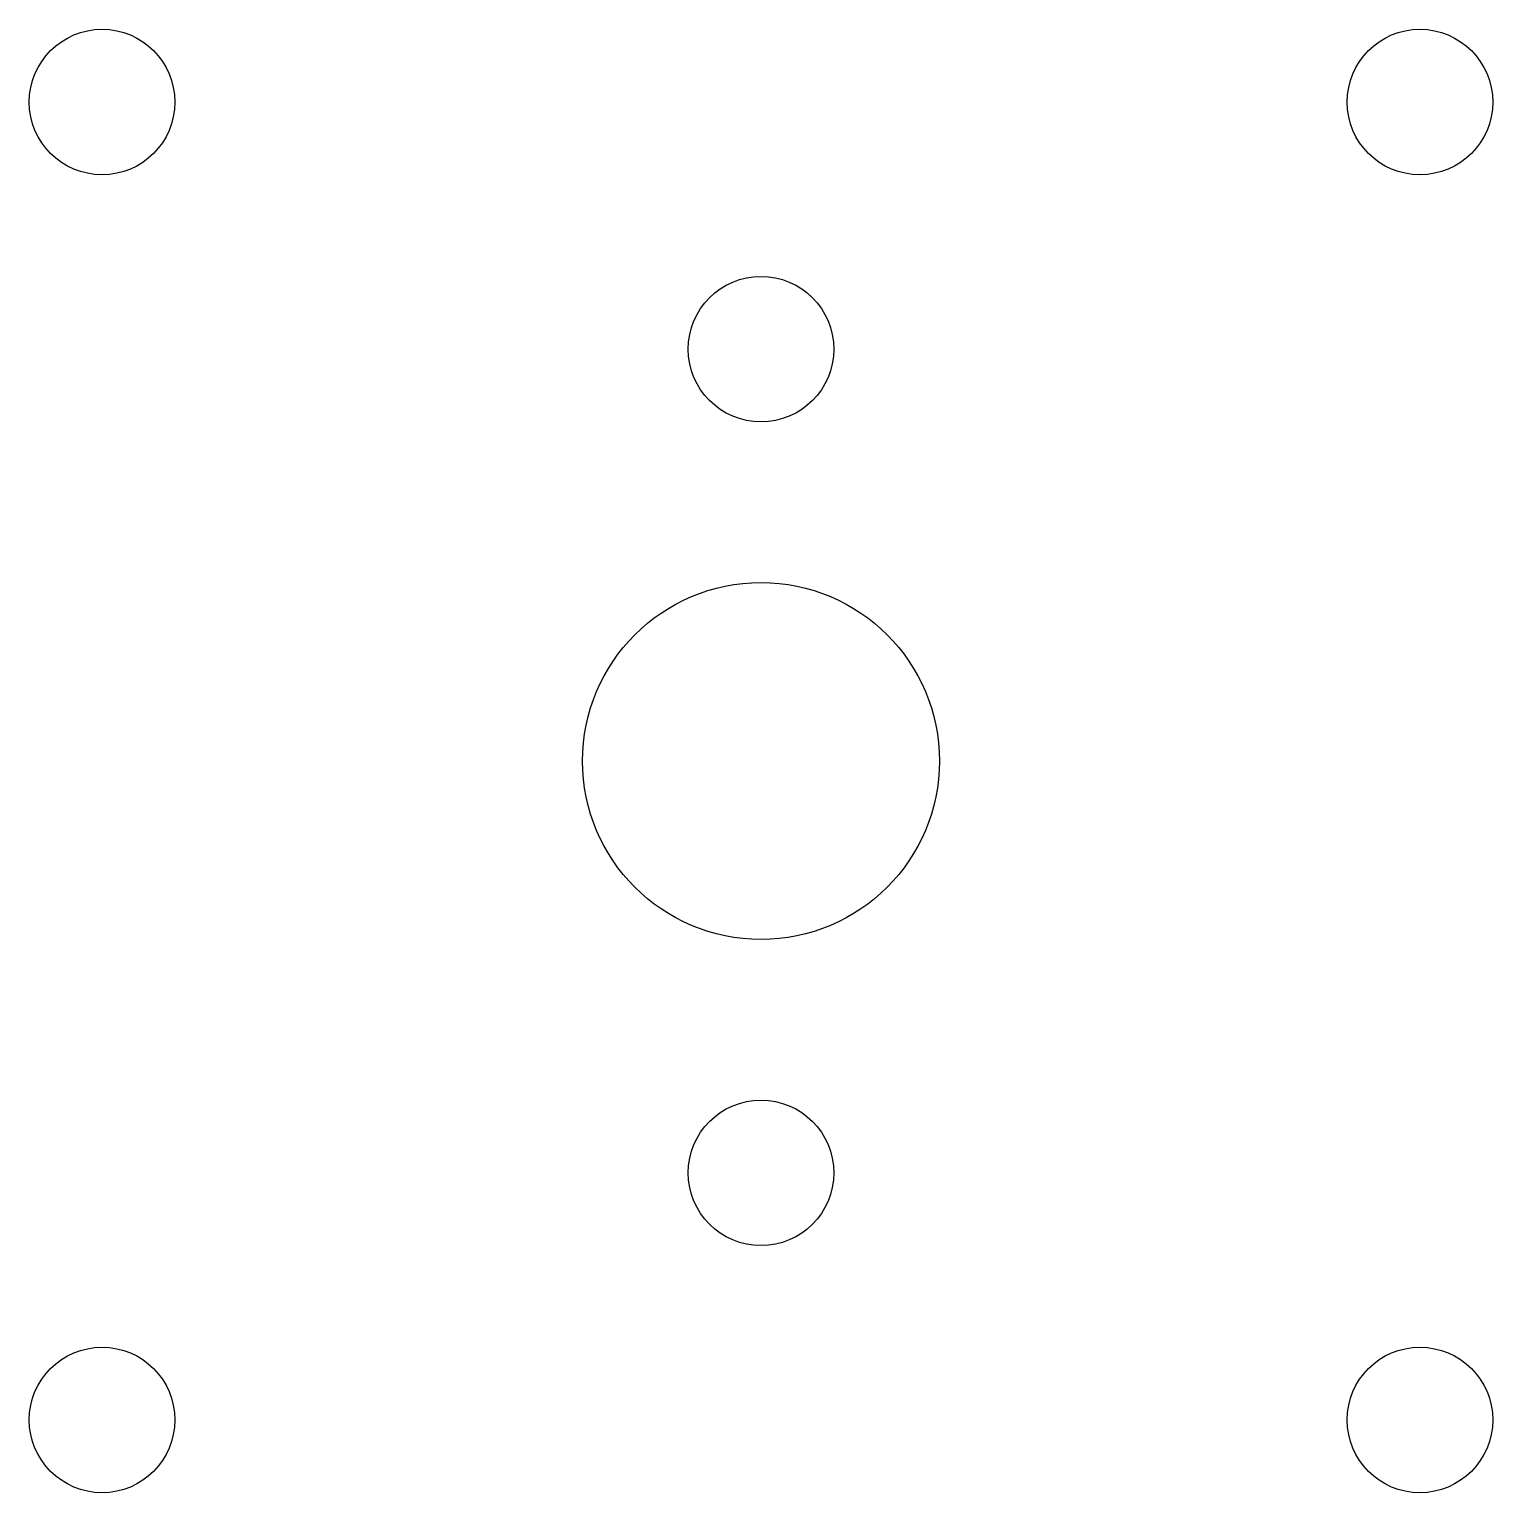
# Model space of a CAD drawing. Extents: x -26.6 to 26.6, y -26.6 to 26.6.
import ezdxf

# ---------------------------------------------------------------- set-up
doc = ezdxf.new("R2010")
doc.units = 0
doc.layers.add('CUTTING', color=3, linetype='CONTINUOUS')

msp = doc.modelspace()

# ---------------------------------------------------------------- linework, layer by layer
at = {"layer": 'CUTTING', "color": 3}
for centre, radius in [((-24, 24), 2.65), ((24, 24), 2.65), ((0, 15), 2.65), ((0, 0), 6.5), ((0, -15), 2.65), ((-24, -24), 2.65), ((24, -24), 2.65)]:
    msp.add_circle(centre, radius, dxfattribs=at)

doc.saveas('drawing.dxf')
